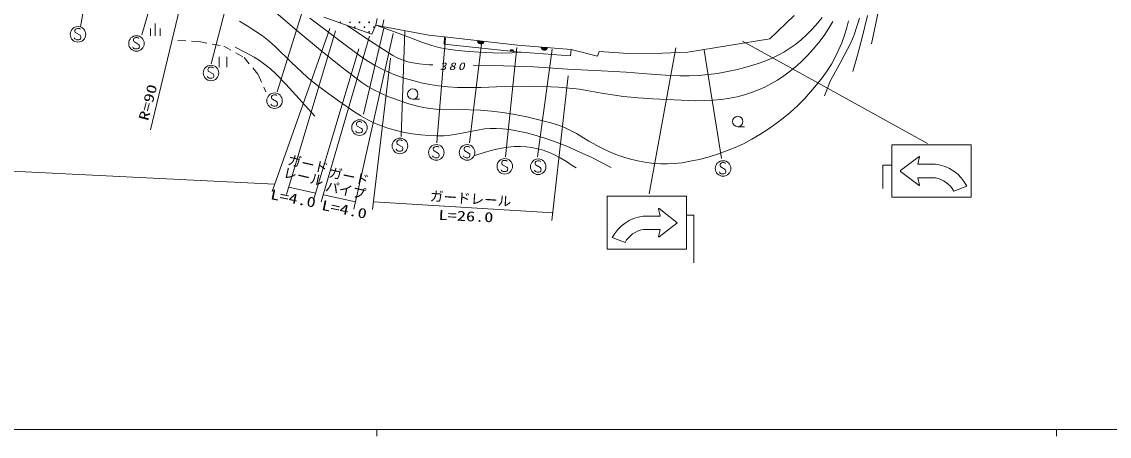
# Model space of a CAD drawing. Units: millimetres, scale not verified. Extents: x 29355 to 669355, y 24271 to 384271.
# Drawn here: x 205108 to 365134, y 208271 to 269224 of the extents above; entities that cross this region are included whole.
import ezdxf
from ezdxf.enums import TextEntityAlignment as Align

# ---------------------------------------------------------------- set-up
doc = ezdxf.new("R2010")
doc.units = ezdxf.units.MM
doc.header["$LTSCALE"] = 1000
doc.linetypes.add('USER2', pattern=[2, 1.2, -0.8])
for name, color, linetype, lineweight in [('S-SUV', 7, 'Continuous', 13), ('S-SUV-HICN', 1, 'Continuous', 13), ('S-SUV-LWCN', 7, 'Continuous', 13)]:
    doc.layers.add(name, color=color, linetype=linetype, lineweight=lineweight)
doc.styles.add('ＭＳ ゴシック', font='')
doc.styles.get('ＭＳ ゴシック').set_extended_font_data('MS Gothic')

# ---------------------------------------------------------------- blocks, each defined once
blk = doc.blocks.new('BUHIN52')
at = {"color": 7, "linetype": 'Continuous', "lineweight": 13}
blk.add_lwpolyline([(-699, -435), (-682, -527), (-631, -607), (-541, -692), (-391, -787), (-243, -833), (-90, -828), (41, -762), (117, -653), (158, -577), (181, -455), (147, -359), (-188, 283), (-191, 407), (-153, 553), (-69, 664), (24, 734), (147, 779), (325, 727), (548, 585), (636, 509), (701, 406), (732, 284), (729, 129)], dxfattribs=at)
blk.add_circle((0, 0), 1144, dxfattribs=at)
blk = doc.blocks.new('BUHIN53')
at = {"color": 7, "linetype": 'Continuous', "lineweight": 13}
blk.add_line((410, 646), (-430, 1179), dxfattribs=at)
blk.add_circle((0, 0), 765, dxfattribs=at)

msp = doc.modelspace()

# ---------------------------------------------------------------- linework, layer by layer
at = {"layer": 'S-SUV'}
for p, q in [((231094, 282735), (224045, 253350)), ((215960, 281180), (213732, 268483)), ((226222, 279107), (222801, 267291)), ((236483, 276464), (232959, 263041)), ((247187, 273281), (242678, 258925)), ((224750, 268948), (224750, 267148)), ((256609, 267388), (249582, 269893)), ((257409, 269719), (257188, 268727)), ((258179, 268507), (258400, 269498)), ((315170, 266732), (318770, 270139)), ((224030, 268233), (224030, 267153)), ((225470, 268233), (225470, 267153)), ((250452, 268253), (241934, 244264)), ((251281, 267891), (244085, 243837)), ((259757, 267510), (253972, 241682)), ((258433, 268483), (255375, 255630)), ((257196, 268763), (256609, 267388)), ((257188, 268727), (258179, 268507)), ((258179, 268507), (264999, 267235)), ((261490, 267913), (260920, 252365)), ((256284, 267095), (249189, 242725)), ((264999, 267235), (267295, 266999)), ((267450, 266877), (266207, 251432)), ((267257, 265913), (267295, 266999)), ((277924, 264826), (267257, 265913)), ((267295, 266999), (278040, 265796)), ((272737, 265995), (270975, 251432)), ((273133, 266282), (272189, 266388)), ((272207, 266323), (273101, 266223)), ((273057, 266165), (272239, 266257)), ((272277, 266190), (273000, 266109)), ((272934, 266053), (272332, 266121)), ((272442, 266045), (272812, 266004)), ((278040, 265796), (285953, 265137)), ((303125, 264736), (315170, 266732)), ((311169, 266384), (338372, 251325)), ((234157, 264069), (234157, 262569)), ((235308, 262569), (235308, 264069)), ((254701, 265248), (248030, 242977)), ((277960, 265450), (276315, 249381)), ((276994, 264953), (277466, 264904)), ((277457, 264937), (277009, 264982)), ((277031, 265012), (277440, 264970)), ((277421, 265003), (277059, 265040)), ((277092, 265068), (277393, 265038)), ((277338, 265075), (277153, 265093)), ((285876, 264206), (277924, 264826)), ((283148, 265197), (280997, 249381)), ((282465, 265365), (281518, 265444)), ((281538, 265379), (282435, 265305)), ((282392, 265245), (281573, 265314)), ((281612, 265248), (282337, 265187)), ((282272, 265130), (281669, 265180)), ((281781, 265108), (282152, 265077)), ((285953, 265137), (285876, 264206)), ((285953, 265137), (289854, 264141)), ((289854, 264141), (290099, 264841)), ((290099, 264841), (294406, 264561)), ((294406, 264561), (299413, 264596)), ((301333, 265412), (297447, 243917)), ((299413, 264596), (303125, 264736)), ((305543, 265071), (308074, 249128)), ((259381, 263873), (256746, 241606)), ((285492, 261260), (283129, 239976)), ((129032, 250997), (242317, 245343)), ((344825, 251120), (333145, 251120)), ((333145, 251120), (333145, 243440)), ((344825, 243440), (344825, 251120)), ((331807, 248154), (331807, 244692)), ((333145, 248154), (331807, 248154)), ((334428, 247334), (337141, 249415)), ((336985, 248280), (337204, 249375)), ((339545, 248280), (336985, 248280)), ((337141, 245144), (334428, 247207)), ((244402, 244897), (248348, 244037)), ((336985, 246280), (339545, 246280)), ((336985, 246280), (337204, 245183)), ((344185, 245040), (342265, 244320)), ((249498, 243786), (254213, 242759)), ((291233, 235759), (291233, 243559)), ((291233, 243559), (302933, 243559)), ((302933, 243559), (302933, 235759)), ((333145, 243440), (344825, 243440)), ((256940, 242734), (283318, 241104)), ((299033, 240634), (298819, 241702)), ((301526, 239712), (298881, 241741)), ((296537, 240634), (299033, 240634)), ((302933, 240768), (303984, 240768)), ((303984, 240768), (303984, 233777)), ((299033, 238684), (296537, 238684)), ((299033, 238684), (298819, 237615)), ((298881, 237577), (301526, 239588)), ((292013, 237475), (293885, 236773)), ((302933, 235759), (291233, 235759)), ((29355, 209271), (568355, 209271)), ((257355, 209271), (257355, 208271)), ((357355, 209271), (357355, 208271))]:
    msp.add_line(p, q, dxfattribs=at)
at = {"layer": 'S-SUV', "linetype": 'USER2'}
for p, q in [((228079, 266473), (231163, 266323)), ((231163, 266323), (234844, 265627)), ((234844, 265627), (237829, 263986)), ((237829, 263986), (239918, 261449)), ((239918, 261449), (241012, 258912))]:
    msp.add_line(p, q, dxfattribs=at)
at = {"layer": 'S-SUV'}
for points in [[(273165, 266342), (273112, 266232), (273044, 266141), (272935, 266043), (272819, 265996), (272698, 265971), (272544, 265989), (272431, 266039), (272329, 266111), (272244, 266231), (272195, 266335), (272171, 266453)], [(276978, 264923), (277004, 264978), (277037, 265023), (277092, 265073), (277149, 265098), (277210, 265110), (277287, 265102), (277343, 265078), (277395, 265042), (277438, 264983), (277463, 264931), (277476, 264872)], [(282495, 265425), (282446, 265314), (282380, 265221), (282274, 265120), (282159, 265069), (282039, 265041), (281885, 265054), (281771, 265101), (281666, 265170), (281578, 265288), (281526, 265390), (281498, 265508)]]:
    msp.add_lwpolyline(points, close=True, dxfattribs=at)
for centre in [(251988, 269141), (253402, 269141), (254816, 269141), (256230, 269141), (254109, 268434), (255523, 268434), (256230, 267727)]:
    msp.add_circle(centre, 49.8, dxfattribs=at)
for centre, radius, start, end in [((256937, 268434), 49.8, 35.7823, 286.32607), ((337165, 249383), 40, 348.69006, 127.49062), ((338836, 242322), 6000, 26.93582, 83.21286), ((334477, 247271), 80, 127.49062, 232.73936), ((337165, 245176), 40, 232.73936, 11.30994), ((338782, 242353), 4000, 29.44763, 79.00021), ((298858, 241710), 39, 52.50937, 191.30994), ((297228, 234825), 5850, 96.78714, 153.06418), ((297281, 234856), 3900, 100.99979, 150.55237), ((301478, 239650), 78, 307.26064, 52.50938), ((298857, 237607), 39, 168.69006, 307.26064)]:
    msp.add_arc(centre, radius, start, end, dxfattribs=at)
at = {"layer": 'S-SUV-HICN'}
for points in [[(330149, 265993), (331156, 270880), (332159, 275769), (332320, 276980), (332421, 278197), (332454, 279298), (332427, 280399), (332344, 281430), (332202, 282464), (332007, 283436), (331755, 284393), (331374, 285559), (330934, 286716), (330106, 288685), (329334, 290682), (329114, 291445), (328953, 292220), (328841, 293105), (328789, 294003), (328791, 295404), (328849, 296817)], [(271553, 262840), (275977, 262738), (280428, 262575), (285408, 262275), (290396, 262011), (294050, 261791), (297703, 261512), (299828, 261364), (301964, 261277), (303333, 261272), (304710, 261327), (306091, 261452), (307468, 261637), (308938, 261897), (310410, 262219), (311872, 262596), (313314, 263030), (314439, 263424), (315541, 263874), (316416, 264289), (317263, 264758), (318147, 265323), (319006, 265944), (319795, 266577), (320540, 267253), (321423, 268144), (322268, 269083), (322888, 269839)], [(252990, 268678), (256303, 266463), (259690, 264271), (260444, 263893), (261226, 263568), (261945, 263336), (262683, 263162), (263594, 263016), (264532, 262928), (265076, 262899), (265624, 262881)]]:
    msp.add_lwpolyline(points, dxfattribs=at)
at = {"layer": 'S-SUV-LWCN'}
for points in [[(242200, 270852), (245611, 267920), (249055, 265037), (252083, 262644), (255154, 260294), (256021, 259723), (256918, 259204), (257928, 258704), (258968, 258257), (260512, 257680), (262077, 257159), (263146, 256854), (264236, 256606), (265139, 256460), (266051, 256373), (269322, 256324), (272590, 256215), (274242, 256070), (275893, 255865), (277655, 255572), (279411, 255219), (281177, 254824), (282939, 254368), (283960, 254045), (284956, 253666), (285851, 253256), (286720, 252791), (288572, 251679), (290458, 250617), (291483, 250143), (292541, 249719), (293707, 249319), (294904, 248973), (295995, 248711), (297099, 248508), (298121, 248379), (299158, 248309), (300127, 248307), (301103, 248365), (302275, 248501), (303451, 248699), (304786, 248987), (306116, 249336), (307466, 249748), (308805, 250221), (310065, 250729), (311303, 251292), (312525, 251937), (313726, 252638), (314929, 253411), (316108, 254240), (317156, 255046), (318173, 255904), (319242, 256881), (320278, 257909), (321197, 258898), (322073, 259929), (322869, 260959), (323621, 262031), (324240, 263011), (324808, 264023), (325318, 265069), (325772, 266139), (326174, 267241), (326519, 268361), (326775, 269360)], [(237149, 269298), (238268, 268647), (239419, 267913), (240533, 267132), (241521, 266368), (242470, 265559), (244773, 263286), (247121, 261054), (248414, 260006), (249756, 258996), (251842, 257480), (253968, 256010), (254988, 255378), (256046, 254795), (257030, 254333), (258040, 253925), (259137, 253546), (260263, 253220), (261422, 252947), (262594, 252733), (263814, 252575), (265053, 252475), (266145, 252437), (267234, 252459), (268170, 252536), (269100, 252673), (271138, 253094), (273179, 253454), (274042, 253525), (274909, 253535), (275899, 253482), (276898, 253367), (278132, 253155), (279364, 252882), (280801, 252501), (282225, 252062), (283769, 251518), (285301, 250915), (287148, 250111), (288973, 249251), (290417, 248541), (291865, 247815)], [(247492, 269767), (249474, 268300), (252123, 266251), (254814, 264246), (255893, 263522), (257012, 262844), (257972, 262332), (258958, 261873), (260163, 261385), (261391, 260953), (262635, 260576), (263894, 260258), (265149, 260007), (266425, 259814), (267828, 259664), (269246, 259573), (270955, 259538), (272673, 259563), (276134, 259687), (279608, 259752), (281854, 259711), (284103, 259609), (285658, 259481), (287206, 259293), (290417, 258743), (293644, 258251), (295802, 258052), (297978, 257912), (301116, 257734), (304261, 257617), (305552, 257623), (306849, 257689), (308082, 257809), (309310, 257989), (310390, 258207), (311466, 258485), (312506, 258815), (313536, 259205), (314452, 259613), (315348, 260078), (316313, 260648), (317247, 261270), (318213, 261988), (319152, 262762), (319967, 263497), (320744, 264279), (321590, 265212), (322398, 266191), (323166, 267217), (323893, 268290), (324474, 269274)], [(323239, 258339), (323657, 259460), (324133, 260566), (325644, 263343), (327098, 266143), (327580, 267316), (328011, 268522), (328385, 269735)], [(327398, 261905), (328096, 264303), (328737, 266716), (329548, 270137)], [(257188, 268727), (259945, 267743), (262689, 266699), (264070, 266184), (265474, 265724), (266476, 265458), (267500, 265249), (268883, 265045), (270288, 264899), (272347, 264739), (274415, 264638), (275853, 264624), (277289, 264670), (277987, 264713), (278685, 264767)], [(236499, 265473), (237913, 264773), (239291, 264023), (240109, 263513), (240892, 262953), (241707, 262284), (242494, 261559), (243984, 260024), (245437, 258441), (246836, 256903), (248236, 255360)], [(271778, 249573), (273278, 250044), (274789, 250456), (275735, 250656), (276703, 250798), (277591, 250868), (278482, 250878), (279321, 250829), (280166, 250719), (281002, 250548), (281824, 250319), (282636, 250029), (283423, 249685), (284352, 249199), (285262, 248654), (285970, 248198), (286682, 247726)]]:
    msp.add_lwpolyline(points, dxfattribs=at)

# ---------------------------------------------------------------- block references
at = {"layer": 'S-SUV', "rotation": 212.41667}
for name, p in [('BUHIN52', (213385, 267370)), ('BUHIN52', (221993, 266031)), ('BUHIN52', (232960, 261695)), ('BUHIN53', (262645, 258589)), ('BUHIN52', (242308, 257614)), ('BUHIN52', (254805, 253661)), ('BUHIN53', (310465, 254561)), ('BUHIN52', (260760, 250966)), ('BUHIN52', (266116, 250010)), ('BUHIN52', (270643, 250010)), ('BUHIN52', (276191, 247969)), ('BUHIN52', (281100, 247906)), ('BUHIN52', (308308, 247651))]:
    msp.add_blockref(name, p, dxfattribs=at)

# ---------------------------------------------------------------- texts
at = {"layer": 'S-SUV', "style": 'ＭＳ ゴシック', "width": 1.35}
for s, rotation, p in [('R=90', 75.3, (224124, 254472)), ('L=4.0', 349.1, (241534, 242726)), ('L=4.0', 348.5, (249046, 241149)), ('L=26.0', 357.3, (266389, 239666))]:
    msp.add_text(s, height=1466, rotation=rotation, dxfattribs=at).set_placement(p, align=Align.BOTTOM_LEFT)
at = {"layer": 'S-SUV', "style": 'ＭＳ ゴシック'}
for s, rotation, p in [('ガード', 347.2, (244038, 247827)), ('レール', 347.2, (243389, 245972)), ('ガード', 348, (250066, 245972)), ('パイプ', 348, (249603, 243932)), ('ガードレール', 356.1, (265090, 242448))]:
    msp.add_text(s, height=1466, rotation=rotation, dxfattribs=at).set_placement(p, align=Align.BOTTOM_LEFT)
at = {"layer": 'S-SUV', "insert": (266589, 262124), "char_height": 1100, "attachment_point": 7, "rotation": 359.8, "style": 'ＭＳ ゴシック'}
msp.add_mtext('\\T1.33;\\W1.35;\\Q15;380', dxfattribs=at)

doc.saveas('drawing.dxf')
